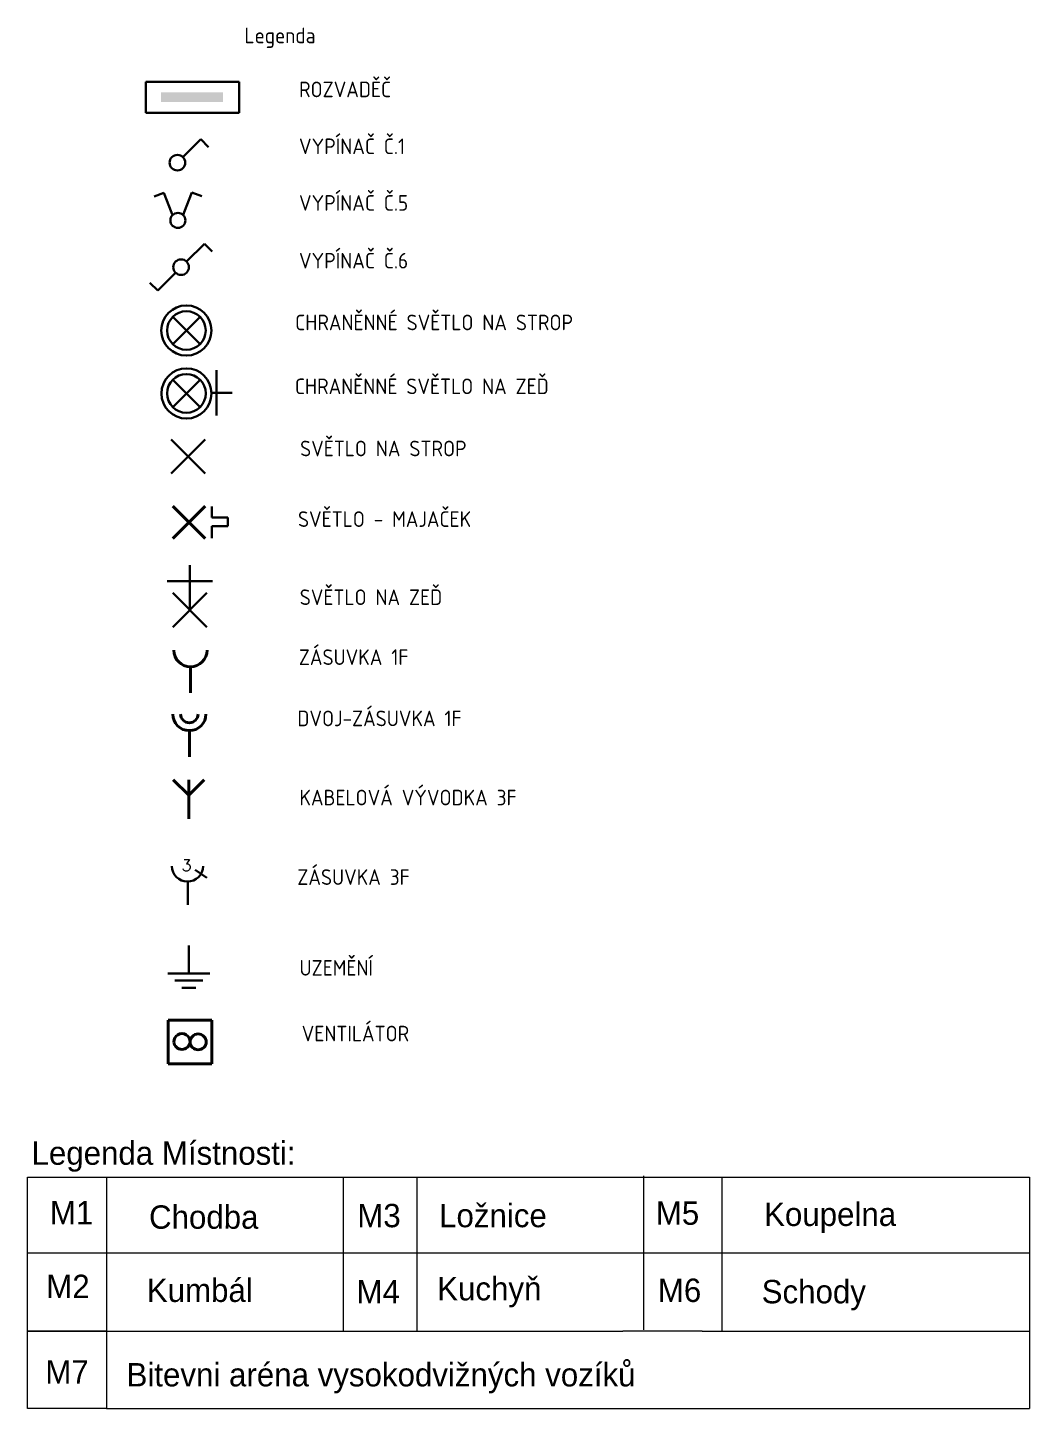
# Model space of a CAD drawing. Header units: millimetres. Extents: x -161860 to 123476, y 58544 to 168458.
# Drawn here: x -28259 to 21707, y 99624 to 168458 of the extents above; entities that cross this region are included whole.
import ezdxf

# ---------------------------------------------------------------- set-up
doc = ezdxf.new("R2010")
doc.units = ezdxf.units.MM
for name, color, linetype, lineweight in [('_OP opláštění 1', 255, 'Continuous', 5), ('_PO popis 1', 255, 'Continuous', 5), ('ELEKTRO', 7, 'Continuous', 50), ('ESI_ovladače', 1, 'Continuous', 35), ('ESI_rozpiska', 7, 'Continuous', 20), ('ESI_rozvaděč', 212, 'Continuous', 35), ('ESI_svítidla', 50, 'Continuous', 35), ('ESI_text', 121, 'Continuous', 25), ('ESI_uzem', 50, 'Continuous', 35), ('ESI_zásuvky', 92, 'Continuous', 35)]:
    doc.layers.add(name, color=color, linetype=linetype, lineweight=lineweight)
doc.styles.add('Kóta 50', font='isocp2.shx', dxfattribs={"height": 100})
doc.styles.add('ROMANS', font='romans.shx', dxfattribs={"width": 0.85, "height": 150})

# ---------------------------------------------------------------- blocks, each defined once
blk = doc.blocks.new('nsv')
at = {"layer": 'ESI_svítidla'}
for p, q in [((52789.7, 11002.4), (52789.7, 10711.4)), ((52866.2, 10966.4), (53085.3, 10747.4)), ((53085.3, 10966.4), (52866.2, 10747.4)), ((52975.8, 10856.9), (52689, 10856.9))]:
    blk.add_line(p, q, dxfattribs=at)
blk = doc.blocks.new('sv')
at = {"layer": 'ESI_svítidla'}
for p, q in [((42323.1, 14333.4), (42542.1, 14552.4)), ((42542.1, 14333.4), (42323.1, 14552.4))]:
    blk.add_line(p, q, dxfattribs=at)
blk = doc.blocks.new('uzem')
at = {"layer": 'ESI_uzem'}
for p, q in [((65215, 10394.9), (65215, 10214.9)), ((65215, 10214.9), (65080, 10214.9)), ((65215, 10214.9), (65350, 10214.9)), ((65125, 10169.9), (65215, 10169.9)), ((65170, 10124.9), (65260, 10124.9)), ((65215, 10169.9), (65305, 10169.9))]:
    blk.add_line(p, q, dxfattribs=at)
blk = doc.blocks.new('prep')
at = {"layer": 'ESI_ovladače'}
for p, q in [((52774.5, 18001), (52889.2, 18115.6)), ((52889.2, 18115.6), (52939.2, 18065.6)), ((52703.8, 17930.3), (52589.2, 17815.6)), ((52589.2, 17815.6), (52539.2, 17865.6))]:
    blk.add_line(p, q, dxfattribs=at)
blk.add_circle((52739.2, 17965.6), 50, dxfattribs=at)
blk = doc.blocks.new('2vyp')
at = {"layer": 'ESI_ovladače'}
for p, q in [((52650.2, 17393.4), (52586.9, 17368.9)), ((52699.1, 17266.7), (52650.2, 17393.4)), ((52780.6, 17268.5), (52829.8, 17395)), ((52829.8, 17395), (52893, 17370.4)), ((52699.1, 17266.7), (52706.3, 17248.2)), ((52780.6, 17268.5), (52773.4, 17249.9))]:
    blk.add_line(p, q, dxfattribs=at)
blk.add_circle((52739.2, 17215.6), 48, dxfattribs=at)
blk = doc.blocks.new('vyp')
at = {"layer": 'ESI_ovladače'}
for p, q in [((52774.5, 18201), (52889.2, 18315.6)), ((52889.2, 18315.6), (52939.2, 18265.6))]:
    blk.add_line(p, q, dxfattribs=at)
blk.add_circle((52739.2, 18165.6), 50, dxfattribs=at)
blk = doc.blocks.new('roz')
at = {"layer": 'ESI_rozvaděč'}
for p, q in [((53284.1, 13378.2), (52684.1, 13378.2)), ((52684.1, 13378.2), (52684.1, 13178.2)), ((53284.1, 13178.2), (53284.1, 13378.2)), ((52684.1, 13178.2), (53284.1, 13178.2))]:
    blk.add_line(p, q, dxfattribs=at)
blk.add_solid([(52788.7, 13245.4), (53187.3, 13245.4), (52788.7, 13308.9), (53187.3, 13308.9)], dxfattribs=at)
blk = doc.blocks.new('ksv')
at = {"layer": 'ESI_svítidla'}
for p, q in [((52836, 10594.5), (53011.2, 10419.3)), ((53011.2, 10594.5), (52836, 10419.3))]:
    blk.add_line(p, q, dxfattribs=at)
for radius in [160.9, 123.9]:
    blk.add_circle((52923.6, 10506.9), radius, dxfattribs=at)
blk = doc.blocks.new('knsv')
at = {"layer": 'ESI_svítidla'}
for p, q in [((52783.7, 10248.4), (52783.7, 9957.4)), ((52888.1, 10194.5), (53063.4, 10019.3)), ((53063.4, 10194.5), (52888.1, 10019.3)), ((52814.9, 10102.9), (52682.9, 10102.9))]:
    blk.add_line(p, q, dxfattribs=at)
for radius in [160.9, 123.9]:
    blk.add_circle((52975.8, 10106.9), radius, dxfattribs=at)
blk = doc.blocks.new('3zas')
at = {"layer": 'ESI_zásuvky'}
for p, q in [((52314.8, 22090.8), (52164.8, 22090.8)), ((52389.7, 22042.9), (52339.7, 21967.9))]:
    blk.add_line(p, q, dxfattribs=at)
blk.add_arc((52414.7, 22092.9), 100, 90, 270, dxfattribs=at)
at = {"layer": 'ESI_zásuvky', "style": 'ROMANS'}
blk.add_text('3', height=75, rotation=270, dxfattribs=at).set_placement((52382.4, 22130.3))

msp = doc.modelspace()

# ---------------------------------------------------------------- linework, layer by layer
at = {"layer": 'ELEKTRO', "color": 2, "ltscale": 2}
for p, q in [((-21015, 142995), (-19407, 144603)), ((-21015, 144603), (-19407, 142995)), ((-21246, 118974), (-21246, 116798)), ((-19071, 118974), (-21246, 118974)), ((-19071, 116798), (-19071, 118974)), ((-21246, 116798), (-19071, 116798))]:
    msp.add_line(p, q, dxfattribs=at)
at = {"layer": 'ELEKTRO', "color": 4, "ltscale": 2}
for p, q in [((-20137, 136597), (-20137, 135291)), ((-20191, 133409), (-20191, 132104))]:
    msp.add_line(p, q, dxfattribs=at)
at = {"layer": 'ELEKTRO', "color": 18, "ltscale": 2, "true_color": 0x000000}
for p, q in [((-20225, 130188), (-21002, 130965)), ((-20225, 130965), (-20225, 130188)), ((-20225, 130188), (-19448, 130965)), ((-20225, 129022), (-20225, 130188))]:
    msp.add_line(p, q, dxfattribs=at)
at = {"layer": 'ELEKTRO', "color": 4, "ltscale": 2}
for centre, radius in [((-20137, 137426), 829), ((-20191, 134239), 829), ((-20191, 134239), 435)]:
    msp.add_arc(centre, radius, 180, 0, dxfattribs=at)
at = {"layer": 'ELEKTRO', "color": 2, "ltscale": 2}
for centre, radius, start, end in [((-20563, 117901), 405, 357.85321, 182.14679), ((-20563, 117928), 407, 186.01242, 353.98758), ((-19753, 117884), 405, 0.30878, 179.69122), ((-19753, 117912), 406, 183.65836, 356.34164)]:
    msp.add_arc(centre, radius, start, end, dxfattribs=at)
at = {"layer": 'ESI_rozpiska', "color": 0, "ltscale": 2}
for p, q in [((-28259, 103468), (-28259, 111156)), ((-28259, 111156), (-24317, 111156)), ((-28259, 111156), (-17637, 111156)), ((-24317, 111156), (-24317, 103468)), ((-24317, 111156), (-13695, 111156)), ((-13695, 111156), (21707, 111156)), ((-12518, 111156), (-12518, 103468)), ((-8832, 103468), (-8832, 111156)), ((2479, 103532), (2479, 111220)), ((6367, 111156), (6367, 103468)), ((21707, 111156), (21707, 103468)), ((-28259, 107382), (21707, 107372)), ((-28259, 99624), (-28259, 103468)), ((-28259, 103468), (-24317, 103468)), ((-24317, 103468), (-28259, 103468)), ((-24317, 103468), (-24317, 99624)), ((-24317, 103468), (-13695, 103468)), ((-24317, 103468), (-13695, 103468)), ((-13695, 103468), (1437, 103468)), ((-13695, 103468), (1437, 103468)), ((5379, 103468), (1437, 103468)), ((5379, 103468), (16001, 103468)), ((16001, 103468), (21707, 103468)), ((21707, 103468), (21707, 99624)), ((-24317, 99624), (-28259, 99624)), ((-24317, 99624), (-13695, 99624)), ((-13695, 99624), (21707, 99624))]:
    msp.add_line(p, q, dxfattribs=at)
at = {"layer": 'ESI_svítidla', "ltscale": 2}
for p, q in [((-19075, 144036), (-19075, 144582)), ((-18270, 144036), (-19075, 144036)), ((-18270, 143601), (-19075, 143601)), ((-19075, 143601), (-19075, 143009))]:
    msp.add_line(p, q, dxfattribs=at)
at = {"layer": 'ESI_svítidla', "color": 2, "ltscale": 2}
msp.add_line((-18270, 143601), (-18270, 144036), dxfattribs=at)

# ---------------------------------------------------------------- block references
at = {"layer": '_OP opláštění 1', "ltscale": 2, "xscale": 7.770713653917253, "yscale": 7.770713653917253, "zscale": 7.770713653917253}
for name, p in [('vyp', (-430606, 20566)), ('2vyp', (-430586, 25068)), ('prep', (-430425, 16910)), ('sv', (-349983, 34844))]:
    msp.add_blockref(name, p, dxfattribs=at)
at = {"layer": '_OP opláštění 1', "ltscale": 2, "xscale": 7.770713653917253, "yscale": 7.770713653917253, "zscale": 7.770713653917253, "rotation": 270}
msp.add_blockref('nsv', (-104529, 551083), dxfattribs=at)
at = {"layer": 'ESI_svítidla', "ltscale": 2, "xscale": 7.770713653917253, "yscale": 7.770713653917253, "zscale": 7.770713653917253}
msp.add_blockref('ksv', (-431594, 71713), dxfattribs=at)
for name, p, rotation in [('knsv', (391323, 228759), 180), ('3zas', (151390, -280637), 90)]:
    msp.add_blockref(name, p, dxfattribs=dict(at, rotation=rotation))
at = {"layer": 'ESI_text', "ltscale": 2, "xscale": 7.770713653917253, "yscale": 7.770713653917253, "zscale": 7.770713653917253, "rotation": 180}
msp.add_blockref('roz', (391692, 268163), dxfattribs=at)
at = {"layer": 'ESI_uzem', "ltscale": 2, "xscale": 7.770713653917253, "yscale": 7.770713653917253, "zscale": 7.770713653917253}
msp.add_blockref('uzem', (-526991, 41919), dxfattribs=at)

# ---------------------------------------------------------------- texts
at = {"layer": '_PO popis 1', "ltscale": 2, "attachment_point": 1, "style": 'Kóta 50'}
for s, insert, char_height in [('Legenda', (-17440, 168455), 777.1), ('ROZVADĚČ', (-14722, 165765), 777.1), ('VYPÍNAČ Č.1', (-14722, 162930), 777.07), ('VYPÍNAČ Č.5', (-14722, 160107), 777.07), ('VYPÍNAČ Č.6', (-14722, 157227), 777.07), ('CHRAN{\\Fisocp2|c238;ĚNNÉ }SVĚTLO NA STROP', (-14912, 154148), 777.07), ('CHRAN{\\Fisocp2|c238;ĚNNÉ }SVĚTLO NA ZEĎ', (-14926, 150963), 777.07), ('SVĚTLO NA STROP', (-14667, 147864), 777.07), ('SVĚTLO {\\Fisocp2|c238;- MAJAČEK}', (-14773, 144344), 777.07), ('SVĚTLO NA ZEĎ', (-14686, 140450), 777.07), ('ZÁSUVKA 1F', (-14730, 137461), 777.1), ('DVOJ-ZÁSUVKA 1F', (-14805, 134408), 777.07), ('KABELOVÁ VÝVODKA 3F', (-14703, 130463), 777.07), ('ZÁSUVKA 3F', (-14807, 126497), 777.1), ('UZEMĚNÍ', (-14696, 121973), 777.1), ('VENTILÁTOR', (-14588, 118698), 777.1)]:
    msp.add_mtext_dynamic_manual_height_columns(s, width=18156.59, gutter_width=97.1, heights=[0], dxfattribs=dict(at, insert=insert, char_height=char_height))
at = {"layer": 'ELEKTRO', "lineweight": 5, "ltscale": 2}
msp.add_text('Legenda Místnosti:', height=1165.61, dxfattribs=at).set_placement((-28063, 111768))
at = {"layer": 'ESI_rozpiska', "ltscale": 2}
for s, height, p in [('M1', 1165.6, (-27145, 108797)), ('Chodba', 1165.6, (-22203, 108579)), ('Ložnice', 1165.6, (-7735, 108655)), ('M5', 1165.6, (3074, 108777)), ('Koupelna', 1165.6, (8474, 108717)), ('Kumbál', 1165.6, (-22313, 104930)), ('Kuchyň', 1165.6, (-7831, 105009)), ('Schody', 1165.6, (8354, 104861)), ('Bitevni aréna vysokodvižných vozíků', 1165.61, (-23323, 100720))]:
    msp.add_text(s, height=height, dxfattribs=at).set_placement(p)
at = {"layer": 'ESI_rozpiska', "color": 0, "char_height": 1165.6, "attachment_point": 1}
for s, insert, width in [('M3', (-11816, 109820), 3039.28), ('M2', (-27328, 106288), 1631.85), ('M4', (-11855, 106025), 1687.31)]:
    msp.add_mtext(s, dxfattribs=dict(at, insert=insert, width=width))
for s, insert in [('M6', (3175, 106094)), ('M7', (-27375, 102025))]:
    msp.add_mtext(s, dxfattribs=dict(at, insert=insert))

doc.saveas('drawing.dxf')
